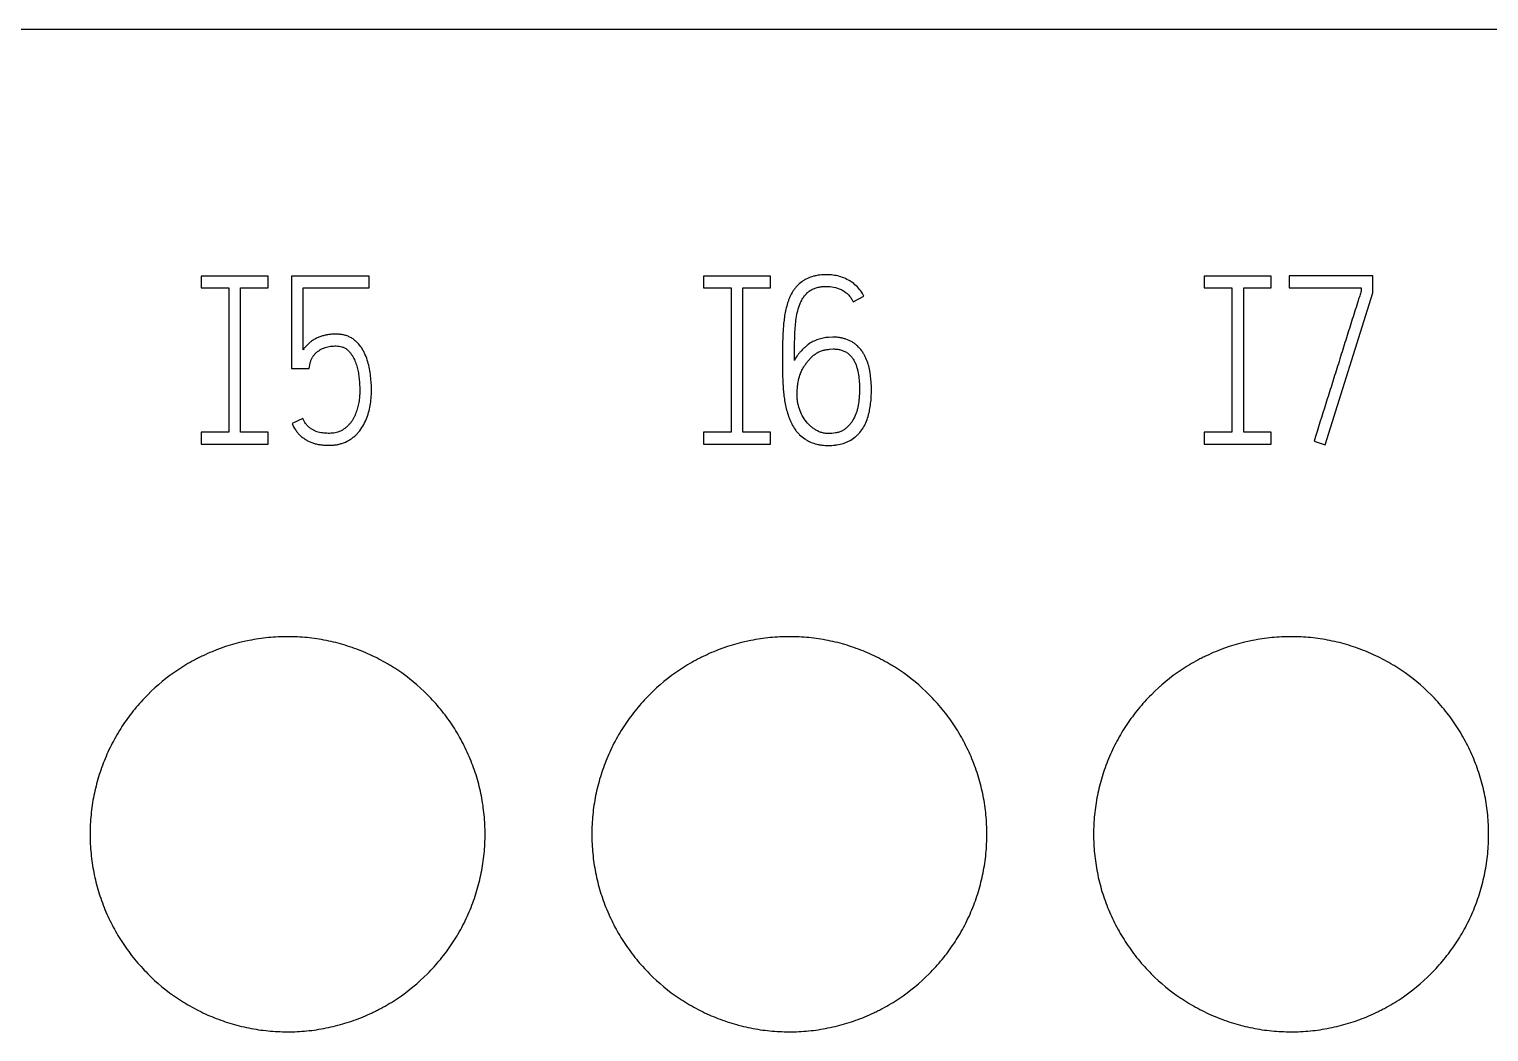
# Model space of a CAD drawing. Extents: x 0 to 420, y 0 to 297.
# Drawn here: x 129.53 to 144.31, y 225.95 to 236.1 of the extents above; entities that cross this region are included whole.
import ezdxf

# ---------------------------------------------------------------- set-up
doc = ezdxf.new("R2010")
doc.units = 0
doc.header["$LTSCALE"] = 23.1
doc.layers.add('10000_FRONT', color=7, linetype='CONTINUOUS')
doc.layers.add('10500_FRONT_LABELING', color=7, linetype='CONTINUOUS')

msp = doc.modelspace()

# ---------------------------------------------------------------- linework, layer by layer
at = {"layer": '10000_FRONT', "color": 7, "linetype": 'CONTINUOUS'}
msp.add_line((86.234, 236.105), (157.734, 236.105), dxfattribs=at)
for points, knots in [([(134.144, 227.955), (134.144, 228.02), (134.141, 228.086), (134.128, 228.215), (134.119, 228.279), (134.094, 228.407), (134.078, 228.47), (134.05, 228.564), (134.039, 228.595), (134.017, 228.657), (134.006, 228.688), (133.968, 228.778), (133.912, 228.896), (133.846, 229.008), (133.792, 229.089), (133.773, 229.116), (133.734, 229.169), (133.714, 229.195), (133.651, 229.271), (133.607, 229.32), (133.469, 229.459), (133.369, 229.542), (133.246, 229.624), (133.232, 229.633), (133.204, 229.651), (133.19, 229.659), (133.148, 229.685), (133.119, 229.701), (133.032, 229.748), (132.973, 229.776), (132.853, 229.826), (132.791, 229.848), (132.697, 229.877), (132.666, 229.886), (132.602, 229.902), (132.569, 229.909), (132.472, 229.929), (132.342, 229.948), (132.212, 229.954), (132.081, 229.955), (132.015, 229.951), (131.917, 229.942), (131.884, 229.938), (131.819, 229.928), (131.657, 229.9), (131.5, 229.853), (131.349, 229.79), (131.319, 229.776), (131.274, 229.755), (131.259, 229.748), (131.229, 229.733), (131.156, 229.695), (131.086, 229.653), (130.923, 229.544), (130.822, 229.461), (130.706, 229.344), (130.683, 229.32), (130.639, 229.272), (130.618, 229.247), (130.556, 229.171), (130.517, 229.119), (130.445, 229.011), (130.411, 228.955), (130.365, 228.868), (130.35, 228.839), (130.322, 228.779), (130.309, 228.749), (130.271, 228.658), (130.228, 228.536), (130.196, 228.41), (130.177, 228.314), (130.171, 228.282), (130.161, 228.217), (130.157, 228.184), (130.148, 228.086), (130.144, 228.02), (130.144, 227.955)], [0, 0, 0, 0, 0.03125, 0.03125, 0.0625, 0.0625, 0.09375, 0.09375, 0.109375, 0.109375, 0.125, 0.125, 0.15625, 0.1875, 0.1875, 0.203125, 0.203125, 0.21875, 0.21875, 0.25, 0.25, 0.3125, 0.3125, 0.320312, 0.320312, 0.328125, 0.328125, 0.34375, 0.34375, 0.375, 0.375, 0.40625, 0.40625, 0.421875, 0.421875, 0.4375, 0.4375, 0.46875, 0.5, 0.5, 0.53125, 0.53125, 0.546875, 0.546875, 0.5625, 0.625, 0.625, 0.640625, 0.640625, 0.648438, 0.648438, 0.65625, 0.6875, 0.6875, 0.75, 0.75, 0.765625, 0.765625, 0.78125, 0.78125, 0.8125, 0.8125, 0.84375, 0.84375, 0.859375, 0.859375, 0.875, 0.875, 0.90625, 0.9375, 0.9375, 0.953125, 0.953125, 0.96875, 0.96875, 1, 1, 1, 1]), ([(139.224, 227.955), (139.224, 228.02), (139.221, 228.086), (139.208, 228.215), (139.199, 228.279), (139.174, 228.407), (139.158, 228.47), (139.13, 228.564), (139.119, 228.595), (139.097, 228.657), (139.086, 228.688), (139.048, 228.778), (138.992, 228.896), (138.926, 229.008), (138.872, 229.089), (138.853, 229.116), (138.814, 229.169), (138.794, 229.195), (138.731, 229.271), (138.687, 229.32), (138.549, 229.459), (138.449, 229.542), (138.326, 229.624), (138.312, 229.633), (138.284, 229.651), (138.27, 229.659), (138.228, 229.685), (138.199, 229.701), (138.112, 229.748), (138.053, 229.776), (137.933, 229.826), (137.871, 229.848), (137.777, 229.877), (137.746, 229.886), (137.682, 229.902), (137.649, 229.909), (137.552, 229.929), (137.422, 229.948), (137.292, 229.954), (137.161, 229.955), (137.095, 229.951), (136.997, 229.942), (136.964, 229.938), (136.899, 229.928), (136.737, 229.9), (136.58, 229.853), (136.429, 229.79), (136.399, 229.776), (136.354, 229.755), (136.339, 229.748), (136.309, 229.733), (136.236, 229.695), (136.166, 229.653), (136.003, 229.544), (135.902, 229.461), (135.786, 229.344), (135.763, 229.32), (135.719, 229.272), (135.698, 229.247), (135.636, 229.171), (135.597, 229.119), (135.525, 229.011), (135.491, 228.955), (135.445, 228.868), (135.43, 228.839), (135.402, 228.779), (135.389, 228.749), (135.351, 228.658), (135.308, 228.536), (135.276, 228.41), (135.257, 228.314), (135.251, 228.282), (135.241, 228.217), (135.237, 228.184), (135.228, 228.086), (135.224, 228.02), (135.224, 227.955)], [0, 0, 0, 0, 0.03125, 0.03125, 0.0625, 0.0625, 0.09375, 0.09375, 0.109375, 0.109375, 0.125, 0.125, 0.15625, 0.1875, 0.1875, 0.203125, 0.203125, 0.21875, 0.21875, 0.25, 0.25, 0.3125, 0.3125, 0.320312, 0.320312, 0.328125, 0.328125, 0.34375, 0.34375, 0.375, 0.375, 0.40625, 0.40625, 0.421875, 0.421875, 0.4375, 0.4375, 0.46875, 0.5, 0.5, 0.53125, 0.53125, 0.546875, 0.546875, 0.5625, 0.625, 0.625, 0.640625, 0.640625, 0.648438, 0.648438, 0.65625, 0.6875, 0.6875, 0.75, 0.75, 0.765625, 0.765625, 0.78125, 0.78125, 0.8125, 0.8125, 0.84375, 0.84375, 0.859375, 0.859375, 0.875, 0.875, 0.90625, 0.9375, 0.9375, 0.953125, 0.953125, 0.96875, 0.96875, 1, 1, 1, 1]), ([(144.304, 227.955), (144.304, 228.02), (144.301, 228.086), (144.288, 228.215), (144.279, 228.279), (144.254, 228.407), (144.238, 228.47), (144.21, 228.564), (144.199, 228.595), (144.177, 228.657), (144.166, 228.688), (144.128, 228.778), (144.072, 228.896), (144.006, 229.008), (143.952, 229.089), (143.933, 229.116), (143.894, 229.169), (143.874, 229.195), (143.811, 229.271), (143.767, 229.32), (143.629, 229.459), (143.529, 229.542), (143.406, 229.624), (143.392, 229.633), (143.364, 229.651), (143.35, 229.659), (143.308, 229.685), (143.279, 229.701), (143.192, 229.748), (143.133, 229.776), (143.013, 229.826), (142.951, 229.848), (142.857, 229.877), (142.826, 229.886), (142.762, 229.902), (142.729, 229.909), (142.632, 229.929), (142.502, 229.948), (142.372, 229.954), (142.241, 229.955), (142.175, 229.951), (142.077, 229.942), (142.044, 229.938), (141.979, 229.928), (141.817, 229.9), (141.66, 229.853), (141.509, 229.79), (141.479, 229.776), (141.434, 229.755), (141.419, 229.748), (141.389, 229.733), (141.316, 229.695), (141.246, 229.653), (141.083, 229.544), (140.982, 229.461), (140.866, 229.344), (140.843, 229.32), (140.799, 229.272), (140.778, 229.247), (140.716, 229.171), (140.677, 229.119), (140.605, 229.011), (140.571, 228.955), (140.525, 228.868), (140.51, 228.839), (140.482, 228.779), (140.469, 228.749), (140.431, 228.658), (140.388, 228.536), (140.356, 228.41), (140.337, 228.314), (140.331, 228.282), (140.321, 228.217), (140.317, 228.184), (140.308, 228.086), (140.304, 228.02), (140.304, 227.955)], [0, 0, 0, 0, 0.03125, 0.03125, 0.0625, 0.0625, 0.09375, 0.09375, 0.109375, 0.109375, 0.125, 0.125, 0.15625, 0.1875, 0.1875, 0.203125, 0.203125, 0.21875, 0.21875, 0.25, 0.25, 0.3125, 0.3125, 0.320312, 0.320312, 0.328125, 0.328125, 0.34375, 0.34375, 0.375, 0.375, 0.40625, 0.40625, 0.421875, 0.421875, 0.4375, 0.4375, 0.46875, 0.5, 0.5, 0.53125, 0.53125, 0.546875, 0.546875, 0.5625, 0.625, 0.625, 0.640625, 0.640625, 0.648438, 0.648438, 0.65625, 0.6875, 0.6875, 0.75, 0.75, 0.765625, 0.765625, 0.78125, 0.78125, 0.8125, 0.8125, 0.84375, 0.84375, 0.859375, 0.859375, 0.875, 0.875, 0.90625, 0.9375, 0.9375, 0.953125, 0.953125, 0.96875, 0.96875, 1, 1, 1, 1]), ([(130.144, 227.955), (130.144, 227.889), (130.148, 227.823), (130.16, 227.694), (130.17, 227.63), (130.195, 227.502), (130.211, 227.439), (130.239, 227.345), (130.249, 227.314), (130.272, 227.252), (130.283, 227.221), (130.321, 227.131), (130.376, 227.013), (130.443, 226.901), (130.497, 226.82), (130.516, 226.793), (130.555, 226.74), (130.575, 226.714), (130.638, 226.638), (130.682, 226.589), (130.82, 226.45), (130.92, 226.367), (131.043, 226.285), (131.057, 226.276), (131.085, 226.258), (131.099, 226.25), (131.141, 226.224), (131.17, 226.208), (131.257, 226.161), (131.316, 226.133), (131.436, 226.083), (131.498, 226.061), (131.592, 226.032), (131.623, 226.023), (131.687, 226.007), (131.72, 226), (131.817, 225.98), (131.947, 225.961), (132.077, 225.955), (132.208, 225.954), (132.273, 225.958), (132.372, 225.967), (132.405, 225.971), (132.47, 225.981), (132.503, 225.987), (132.599, 226.006), (132.663, 226.022), (132.788, 226.06), (132.849, 226.082), (132.94, 226.119), (132.97, 226.133), (133.015, 226.154), (133.03, 226.161), (133.059, 226.176), (133.132, 226.214), (133.203, 226.256), (133.365, 226.365), (133.466, 226.448), (133.583, 226.565), (133.606, 226.589), (133.65, 226.637), (133.671, 226.662), (133.733, 226.738), (133.772, 226.79), (133.844, 226.898), (133.878, 226.954), (133.924, 227.041), (133.939, 227.07), (133.967, 227.13), (133.98, 227.16), (134.018, 227.251), (134.061, 227.373), (134.093, 227.499), (134.112, 227.595), (134.118, 227.627), (134.127, 227.692), (134.132, 227.725), (134.141, 227.823), (134.144, 227.889), (134.144, 227.955)], [0, 0, 0, 0, 0.03125, 0.03125, 0.0625, 0.0625, 0.09375, 0.09375, 0.109375, 0.109375, 0.125, 0.125, 0.15625, 0.1875, 0.1875, 0.203125, 0.203125, 0.21875, 0.21875, 0.25, 0.25, 0.3125, 0.3125, 0.320312, 0.320312, 0.328125, 0.328125, 0.34375, 0.34375, 0.375, 0.375, 0.40625, 0.40625, 0.421875, 0.421875, 0.4375, 0.4375, 0.46875, 0.5, 0.5, 0.53125, 0.53125, 0.546875, 0.546875, 0.5625, 0.5625, 0.59375, 0.59375, 0.625, 0.625, 0.640625, 0.640625, 0.648438, 0.648438, 0.65625, 0.6875, 0.6875, 0.75, 0.75, 0.765625, 0.765625, 0.78125, 0.78125, 0.8125, 0.8125, 0.84375, 0.84375, 0.859375, 0.859375, 0.875, 0.875, 0.90625, 0.9375, 0.9375, 0.953125, 0.953125, 0.96875, 0.96875, 1, 1, 1, 1]), ([(135.224, 227.955), (135.224, 227.889), (135.228, 227.823), (135.24, 227.694), (135.25, 227.63), (135.275, 227.502), (135.291, 227.439), (135.319, 227.345), (135.329, 227.314), (135.352, 227.252), (135.363, 227.221), (135.401, 227.131), (135.456, 227.013), (135.523, 226.901), (135.577, 226.82), (135.596, 226.793), (135.635, 226.74), (135.655, 226.714), (135.718, 226.638), (135.762, 226.589), (135.9, 226.45), (136, 226.367), (136.123, 226.285), (136.137, 226.276), (136.165, 226.258), (136.179, 226.25), (136.221, 226.224), (136.25, 226.208), (136.337, 226.161), (136.396, 226.133), (136.516, 226.083), (136.578, 226.061), (136.672, 226.032), (136.703, 226.023), (136.767, 226.007), (136.8, 226), (136.897, 225.98), (137.027, 225.961), (137.157, 225.955), (137.288, 225.954), (137.353, 225.958), (137.452, 225.967), (137.485, 225.971), (137.55, 225.981), (137.583, 225.987), (137.679, 226.006), (137.743, 226.022), (137.868, 226.06), (137.929, 226.082), (138.02, 226.119), (138.05, 226.133), (138.095, 226.154), (138.11, 226.161), (138.139, 226.176), (138.212, 226.214), (138.283, 226.256), (138.445, 226.365), (138.546, 226.448), (138.663, 226.565), (138.686, 226.589), (138.73, 226.637), (138.751, 226.662), (138.813, 226.738), (138.852, 226.79), (138.924, 226.898), (138.958, 226.954), (139.004, 227.041), (139.019, 227.07), (139.047, 227.13), (139.06, 227.16), (139.098, 227.251), (139.141, 227.373), (139.173, 227.499), (139.192, 227.595), (139.198, 227.627), (139.207, 227.692), (139.212, 227.725), (139.221, 227.823), (139.224, 227.889), (139.224, 227.955)], [0, 0, 0, 0, 0.03125, 0.03125, 0.0625, 0.0625, 0.09375, 0.09375, 0.109375, 0.109375, 0.125, 0.125, 0.15625, 0.1875, 0.1875, 0.203125, 0.203125, 0.21875, 0.21875, 0.25, 0.25, 0.3125, 0.3125, 0.320312, 0.320312, 0.328125, 0.328125, 0.34375, 0.34375, 0.375, 0.375, 0.40625, 0.40625, 0.421875, 0.421875, 0.4375, 0.4375, 0.46875, 0.5, 0.5, 0.53125, 0.53125, 0.546875, 0.546875, 0.5625, 0.5625, 0.59375, 0.59375, 0.625, 0.625, 0.640625, 0.640625, 0.648438, 0.648438, 0.65625, 0.6875, 0.6875, 0.75, 0.75, 0.765625, 0.765625, 0.78125, 0.78125, 0.8125, 0.8125, 0.84375, 0.84375, 0.859375, 0.859375, 0.875, 0.875, 0.90625, 0.9375, 0.9375, 0.953125, 0.953125, 0.96875, 0.96875, 1, 1, 1, 1]), ([(140.304, 227.955), (140.304, 227.889), (140.308, 227.823), (140.32, 227.694), (140.33, 227.63), (140.355, 227.502), (140.371, 227.439), (140.399, 227.345), (140.409, 227.314), (140.432, 227.252), (140.443, 227.221), (140.481, 227.131), (140.536, 227.013), (140.603, 226.901), (140.657, 226.82), (140.676, 226.793), (140.715, 226.74), (140.735, 226.714), (140.798, 226.638), (140.842, 226.589), (140.98, 226.45), (141.08, 226.367), (141.203, 226.285), (141.217, 226.276), (141.245, 226.258), (141.259, 226.25), (141.301, 226.224), (141.33, 226.208), (141.417, 226.161), (141.476, 226.133), (141.596, 226.083), (141.658, 226.061), (141.752, 226.032), (141.783, 226.023), (141.847, 226.007), (141.88, 226), (141.977, 225.98), (142.107, 225.961), (142.237, 225.955), (142.368, 225.954), (142.433, 225.958), (142.532, 225.967), (142.565, 225.971), (142.63, 225.981), (142.663, 225.987), (142.759, 226.006), (142.823, 226.022), (142.948, 226.06), (143.009, 226.082), (143.1, 226.119), (143.13, 226.133), (143.175, 226.154), (143.19, 226.161), (143.219, 226.176), (143.292, 226.214), (143.363, 226.256), (143.525, 226.365), (143.626, 226.448), (143.743, 226.565), (143.766, 226.589), (143.81, 226.637), (143.831, 226.662), (143.893, 226.738), (143.932, 226.79), (144.004, 226.898), (144.038, 226.954), (144.084, 227.041), (144.099, 227.07), (144.127, 227.13), (144.14, 227.16), (144.178, 227.251), (144.221, 227.373), (144.253, 227.499), (144.272, 227.595), (144.278, 227.627), (144.287, 227.692), (144.292, 227.725), (144.301, 227.823), (144.304, 227.889), (144.304, 227.955)], [0, 0, 0, 0, 0.03125, 0.03125, 0.0625, 0.0625, 0.09375, 0.09375, 0.109375, 0.109375, 0.125, 0.125, 0.15625, 0.1875, 0.1875, 0.203125, 0.203125, 0.21875, 0.21875, 0.25, 0.25, 0.3125, 0.3125, 0.320312, 0.320312, 0.328125, 0.328125, 0.34375, 0.34375, 0.375, 0.375, 0.40625, 0.40625, 0.421875, 0.421875, 0.4375, 0.4375, 0.46875, 0.5, 0.5, 0.53125, 0.53125, 0.546875, 0.546875, 0.5625, 0.5625, 0.59375, 0.59375, 0.625, 0.625, 0.640625, 0.640625, 0.648438, 0.648438, 0.65625, 0.6875, 0.6875, 0.75, 0.75, 0.765625, 0.765625, 0.78125, 0.78125, 0.8125, 0.8125, 0.84375, 0.84375, 0.859375, 0.859375, 0.875, 0.875, 0.90625, 0.9375, 0.9375, 0.953125, 0.953125, 0.96875, 0.96875, 1, 1, 1, 1])]:
    msp.add_open_spline(points, degree=3, knots=knots, dxfattribs=at)
at = {"layer": '10500_FRONT_LABELING', "color": 7, "linetype": 'CONTINUOUS'}
for p, q in [((131.269, 233.605), (131.269, 233.485)), ((131.949, 233.605), (131.269, 233.605)), ((131.949, 233.485), (131.949, 233.605)), ((132.184, 233.605), (132.184, 232.671)), ((132.97, 233.605), (132.184, 233.605)), ((132.302, 232.859), (132.302, 233.487)), ((132.302, 233.487), (132.97, 233.487)), ((132.97, 233.487), (132.97, 233.605)), ((136.354, 233.605), (136.354, 233.485)), ((137.034, 233.605), (136.354, 233.605)), ((137.034, 233.485), (137.034, 233.605)), ((141.424, 233.605), (141.424, 233.485)), ((142.104, 233.605), (141.424, 233.605)), ((142.104, 233.485), (142.104, 233.605)), ((142.284, 233.607), (142.284, 233.487)), ((143.133, 233.607), (142.284, 233.607)), ((142.284, 233.487), (143.015, 233.487)), ((143.015, 233.487), (143.015, 233.454)), ((143.133, 233.435), (143.133, 233.607)), ((131.269, 233.485), (131.549, 233.485)), ((131.549, 233.485), (131.549, 232.025)), ((131.669, 232.025), (131.669, 233.485)), ((131.669, 233.485), (131.949, 233.485)), ((136.354, 233.485), (136.634, 233.485)), ((136.634, 233.485), (136.634, 232.025)), ((136.754, 232.025), (136.754, 233.485)), ((136.754, 233.485), (137.034, 233.485)), ((137.871, 233.345), (137.98, 233.402)), ((141.424, 233.485), (141.704, 233.485)), ((141.704, 233.485), (141.704, 232.025)), ((141.824, 232.025), (141.824, 233.485)), ((141.824, 233.485), (142.104, 233.485)), ((142.65, 231.897), (143.133, 233.435)), ((137.664, 232.987), (137.621, 232.984)), ((137.631, 232.864), (137.668, 232.867)), ((132.184, 232.671), (132.364, 232.671)), ((132.364, 232.671), (132.373, 232.723)), ((132.298, 232.162), (132.189, 232.112)), ((131.269, 232.025), (131.269, 231.905)), ((131.549, 232.025), (131.269, 232.025)), ((131.949, 232.025), (131.669, 232.025)), ((131.949, 231.905), (131.949, 232.025)), ((136.354, 232.025), (136.354, 231.905)), ((136.634, 232.025), (136.354, 232.025)), ((137.034, 232.025), (136.754, 232.025)), ((137.034, 231.905), (137.034, 232.025)), ((141.424, 232.025), (141.424, 231.905)), ((141.704, 232.025), (141.424, 232.025)), ((142.104, 232.025), (141.824, 232.025)), ((142.104, 231.905), (142.104, 232.025)), ((131.269, 231.905), (131.949, 231.905)), ((136.354, 231.905), (137.034, 231.905)), ((141.424, 231.905), (142.104, 231.905)), ((142.537, 231.935), (142.65, 231.897))]:
    msp.add_line(p, q, dxfattribs=at)
for points, knots in [([(137.98, 233.402), (137.97, 233.421), (137.958, 233.44), (137.932, 233.475), (137.917, 233.491), (137.885, 233.522), (137.868, 233.536), (137.832, 233.56), (137.812, 233.57), (137.752, 233.598), (137.71, 233.609), (137.644, 233.618), (137.622, 233.619), (137.578, 233.619), (137.556, 233.618), (137.523, 233.614), (137.512, 233.612), (137.491, 233.609), (137.48, 233.606), (137.448, 233.598), (137.427, 233.59), (137.397, 233.576), (137.388, 233.571), (137.369, 233.56), (137.359, 233.554), (137.333, 233.534), (137.316, 233.52), (137.294, 233.496), (137.287, 233.487), (137.273, 233.47), (137.267, 233.461), (137.249, 233.433), (137.239, 233.414), (137.225, 233.384), (137.221, 233.374), (137.213, 233.353), (137.21, 233.343), (137.2, 233.312), (137.194, 233.29), (137.185, 233.248), (137.18, 233.227), (137.173, 233.184), (137.171, 233.163), (137.166, 233.12), (137.164, 233.098), (137.161, 233.055), (137.159, 233.033), (137.158, 232.99), (137.157, 232.968), (137.156, 232.924), (137.156, 232.903), (137.155, 232.837), (137.154, 232.794), (137.154, 232.707), (137.155, 232.664), (137.156, 232.577), (137.157, 232.533), (137.162, 232.469), (137.164, 232.447), (137.168, 232.404), (137.171, 232.382), (137.177, 232.34), (137.181, 232.318), (137.19, 232.275), (137.195, 232.254), (137.207, 232.212), (137.214, 232.19), (137.225, 232.159), (137.23, 232.148), (137.239, 232.128), (137.244, 232.118), (137.259, 232.088), (137.271, 232.069), (137.291, 232.041), (137.298, 232.032), (137.312, 232.015), (137.32, 232.007), (137.344, 231.984), (137.361, 231.97), (137.389, 231.951), (137.399, 231.945), (137.419, 231.934), (137.429, 231.929), (137.46, 231.915), (137.481, 231.908), (137.514, 231.901), (137.525, 231.898), (137.547, 231.895), (137.581, 231.891), (137.615, 231.89), (137.648, 231.891), (137.659, 231.891), (137.682, 231.893), (137.693, 231.895), (137.727, 231.9), (137.749, 231.905), (137.781, 231.915), (137.791, 231.919), (137.812, 231.927), (137.822, 231.932), (137.852, 231.948), (137.871, 231.96), (137.897, 231.981), (137.906, 231.989), (137.922, 232.004), (137.93, 232.013), (137.952, 232.038), (137.964, 232.057), (137.987, 232.095), (137.997, 232.116), (138.022, 232.178), (138.033, 232.221), (138.044, 232.287), (138.047, 232.309), (138.052, 232.354), (138.053, 232.376), (138.055, 232.42), (138.055, 232.442), (138.055, 232.486), (138.054, 232.508), (138.05, 232.574), (138.045, 232.618), (138.031, 232.684), (138.025, 232.706), (138.011, 232.748), (138.002, 232.769), (137.987, 232.799), (137.982, 232.809), (137.97, 232.829), (137.964, 232.838), (137.944, 232.865), (137.93, 232.882), (137.905, 232.905), (137.896, 232.913), (137.878, 232.927), (137.869, 232.933), (137.84, 232.95), (137.819, 232.959), (137.787, 232.97), (137.776, 232.973), (137.754, 232.978), (137.743, 232.981), (137.721, 232.984), (137.709, 232.986), (137.687, 232.987), (137.675, 232.987), (137.664, 232.987)], [0, 0, 0, 0, 0.015625, 0.015625, 0.03125, 0.03125, 0.046875, 0.046875, 0.0625, 0.0625, 0.09375, 0.09375, 0.109375, 0.109375, 0.125, 0.125, 0.132812, 0.132812, 0.140625, 0.140625, 0.15625, 0.15625, 0.164062, 0.164062, 0.171875, 0.171875, 0.1875, 0.1875, 0.195312, 0.195312, 0.203125, 0.203125, 0.21875, 0.21875, 0.226562, 0.226562, 0.234375, 0.234375, 0.25, 0.25, 0.265625, 0.265625, 0.28125, 0.28125, 0.296875, 0.296875, 0.3125, 0.3125, 0.328125, 0.328125, 0.34375, 0.34375, 0.375, 0.375, 0.40625, 0.40625, 0.4375, 0.4375, 0.453125, 0.453125, 0.46875, 0.46875, 0.484375, 0.484375, 0.5, 0.5, 0.515625, 0.515625, 0.523438, 0.523438, 0.53125, 0.53125, 0.546875, 0.546875, 0.554688, 0.554688, 0.5625, 0.5625, 0.578125, 0.578125, 0.585938, 0.585938, 0.59375, 0.59375, 0.609375, 0.609375, 0.617188, 0.617188, 0.625, 0.640625, 0.640625, 0.648438, 0.648438, 0.65625, 0.65625, 0.671875, 0.671875, 0.679688, 0.679688, 0.6875, 0.6875, 0.703125, 0.703125, 0.710938, 0.710938, 0.71875, 0.71875, 0.734375, 0.734375, 0.75, 0.75, 0.78125, 0.78125, 0.796875, 0.796875, 0.8125, 0.8125, 0.828125, 0.828125, 0.84375, 0.84375, 0.875, 0.875, 0.890625, 0.890625, 0.90625, 0.90625, 0.914062, 0.914062, 0.921875, 0.921875, 0.9375, 0.9375, 0.945312, 0.945312, 0.953125, 0.953125, 0.96875, 0.96875, 0.976562, 0.976562, 0.984375, 0.984375, 0.992188, 0.992188, 1, 1, 1, 1]), ([(137.275, 232.749), (137.275, 232.801), (137.275, 232.853), (137.277, 232.931), (137.278, 232.957), (137.28, 233.009), (137.281, 233.035), (137.284, 233.087), (137.286, 233.113), (137.292, 233.164), (137.296, 233.19), (137.306, 233.241), (137.312, 233.266), (137.324, 233.303), (137.329, 233.316), (137.339, 233.34), (137.344, 233.352), (137.357, 233.375), (137.364, 233.386), (137.379, 233.407), (137.387, 233.417), (137.406, 233.437), (137.415, 233.445), (137.437, 233.461), (137.448, 233.467), (137.466, 233.476), (137.472, 233.479), (137.484, 233.483), (137.49, 233.485), (137.509, 233.491), (137.522, 233.494), (137.548, 233.498), (137.561, 233.499), (137.588, 233.501), (137.601, 233.501), (137.64, 233.5), (137.666, 233.496), (137.705, 233.486), (137.717, 233.482), (137.742, 233.472), (137.754, 233.466), (137.776, 233.453), (137.788, 233.445), (137.808, 233.429), (137.818, 233.42), (137.835, 233.401), (137.844, 233.39), (137.859, 233.369), (137.865, 233.357), (137.871, 233.345)], [0, 0, 0, 0, 0.125, 0.125, 0.1875, 0.1875, 0.25, 0.25, 0.3125, 0.3125, 0.375, 0.375, 0.4375, 0.4375, 0.46875, 0.46875, 0.5, 0.5, 0.53125, 0.53125, 0.5625, 0.5625, 0.59375, 0.59375, 0.625, 0.625, 0.640625, 0.640625, 0.65625, 0.65625, 0.6875, 0.6875, 0.71875, 0.71875, 0.75, 0.75, 0.8125, 0.8125, 0.84375, 0.84375, 0.875, 0.875, 0.90625, 0.90625, 0.9375, 0.9375, 0.96875, 0.96875, 1, 1, 1, 1]), ([(143.015, 233.454), (143.012, 233.446), (143.01, 233.438), (143.005, 233.422), (143.002, 233.414), (142.994, 233.391), (142.989, 233.375), (142.974, 233.328), (142.964, 233.296), (142.934, 233.201), (142.914, 233.138), (142.874, 233.011), (142.855, 232.948), (142.825, 232.853), (142.815, 232.821), (142.795, 232.758), (142.785, 232.726), (142.755, 232.632), (142.735, 232.568), (142.696, 232.442), (142.676, 232.378), (142.616, 232.188), (142.576, 232.062), (142.537, 231.935)], [0, 0, 0, 0, 0.015625, 0.015625, 0.03125, 0.03125, 0.0625, 0.0625, 0.125, 0.125, 0.25, 0.25, 0.375, 0.375, 0.4375, 0.4375, 0.5, 0.5, 0.625, 0.625, 0.75, 0.75, 1, 1, 1, 1]), ([(132.189, 232.112), (132.2, 232.09), (132.211, 232.068), (132.231, 232.038), (132.239, 232.028), (132.254, 232.009), (132.263, 232), (132.281, 231.983), (132.291, 231.975), (132.311, 231.961), (132.321, 231.954), (132.342, 231.941), (132.353, 231.935), (132.375, 231.925), (132.387, 231.92), (132.411, 231.912), (132.422, 231.909), (132.446, 231.903), (132.459, 231.9), (132.483, 231.897), (132.496, 231.896), (132.521, 231.894), (132.533, 231.894), (132.558, 231.893), (132.571, 231.893), (132.596, 231.893), (132.608, 231.894), (132.633, 231.897), (132.645, 231.899), (132.67, 231.904), (132.682, 231.908), (132.718, 231.919), (132.741, 231.929), (132.773, 231.948), (132.784, 231.955), (132.804, 231.969), (132.814, 231.977), (132.833, 231.994), (132.842, 232.002), (132.859, 232.021), (132.867, 232.03), (132.89, 232.06), (132.903, 232.081), (132.927, 232.124), (132.937, 232.147), (132.955, 232.194), (132.963, 232.217), (132.976, 232.265), (132.98, 232.289), (132.988, 232.338), (132.99, 232.363), (132.993, 232.412), (132.993, 232.437), (132.993, 232.487), (132.991, 232.536), (132.986, 232.585), (132.98, 232.634), (132.976, 232.659), (132.965, 232.708), (132.959, 232.732), (132.944, 232.779), (132.934, 232.802), (132.918, 232.836), (132.912, 232.847), (132.9, 232.869), (132.893, 232.879), (132.871, 232.909), (132.855, 232.928), (132.832, 232.949), (132.827, 232.953), (132.817, 232.961), (132.812, 232.965), (132.796, 232.975), (132.785, 232.982), (132.763, 232.993), (132.751, 232.998), (132.727, 233.006), (132.715, 233.009), (132.69, 233.014), (132.678, 233.015), (132.653, 233.017), (132.64, 233.018), (132.615, 233.017), (132.602, 233.017), (132.577, 233.015), (132.565, 233.013), (132.54, 233.009), (132.528, 233.007), (132.504, 233.001), (132.491, 232.997), (132.468, 232.989), (132.456, 232.984), (132.433, 232.974), (132.422, 232.968), (132.401, 232.955), (132.39, 232.948), (132.37, 232.933), (132.361, 232.924), (132.342, 232.907), (132.334, 232.898), (132.317, 232.88), (132.31, 232.87), (132.302, 232.859)], [0, 0, 0, 0, 0.03125, 0.03125, 0.046875, 0.046875, 0.0625, 0.0625, 0.078125, 0.078125, 0.09375, 0.09375, 0.109375, 0.109375, 0.125, 0.125, 0.140625, 0.140625, 0.15625, 0.15625, 0.171875, 0.171875, 0.1875, 0.1875, 0.203125, 0.203125, 0.21875, 0.21875, 0.234375, 0.234375, 0.25, 0.25, 0.28125, 0.28125, 0.296875, 0.296875, 0.3125, 0.3125, 0.328125, 0.328125, 0.34375, 0.34375, 0.375, 0.375, 0.40625, 0.40625, 0.4375, 0.4375, 0.46875, 0.46875, 0.5, 0.5, 0.53125, 0.53125, 0.5625, 0.59375, 0.59375, 0.625, 0.625, 0.65625, 0.65625, 0.6875, 0.6875, 0.703125, 0.703125, 0.71875, 0.71875, 0.75, 0.75, 0.757812, 0.757812, 0.765625, 0.765625, 0.78125, 0.78125, 0.796875, 0.796875, 0.8125, 0.8125, 0.828125, 0.828125, 0.84375, 0.84375, 0.859375, 0.859375, 0.875, 0.875, 0.890625, 0.890625, 0.90625, 0.90625, 0.921875, 0.921875, 0.9375, 0.9375, 0.953125, 0.953125, 0.96875, 0.96875, 0.984375, 0.984375, 1, 1, 1, 1]), ([(132.373, 232.723), (132.373, 232.728), (132.375, 232.732), (132.377, 232.741), (132.379, 232.746), (132.383, 232.76), (132.387, 232.769), (132.396, 232.785), (132.402, 232.793), (132.414, 232.808), (132.42, 232.816), (132.433, 232.829), (132.441, 232.836), (132.456, 232.847), (132.464, 232.852), (132.489, 232.867), (132.506, 232.876), (132.533, 232.885), (132.542, 232.887), (132.561, 232.891), (132.571, 232.893), (132.599, 232.896), (132.618, 232.898), (132.647, 232.897), (132.657, 232.896), (132.676, 232.894), (132.685, 232.892), (132.699, 232.888), (132.704, 232.886), (132.713, 232.883), (132.717, 232.881), (132.73, 232.874), (132.738, 232.869), (132.753, 232.857), (132.76, 232.85), (132.773, 232.836), (132.779, 232.829), (132.79, 232.813), (132.795, 232.805), (132.806, 232.789), (132.81, 232.781), (132.823, 232.755), (132.83, 232.738), (132.843, 232.702), (132.848, 232.684), (132.857, 232.647), (132.861, 232.628), (132.866, 232.591), (132.868, 232.572), (132.871, 232.534), (132.873, 232.515), (132.875, 232.478), (132.875, 232.459), (132.875, 232.421), (132.874, 232.402), (132.871, 232.365), (132.869, 232.346), (132.862, 232.308), (132.858, 232.29), (132.848, 232.253), (132.842, 232.235), (132.832, 232.208), (132.828, 232.199), (132.82, 232.182), (132.816, 232.174), (132.802, 232.149), (132.792, 232.133), (132.774, 232.11), (132.767, 232.103), (132.754, 232.089), (132.747, 232.082), (132.733, 232.07), (132.725, 232.064), (132.71, 232.053), (132.702, 232.048), (132.676, 232.034), (132.659, 232.027), (132.631, 232.019), (132.622, 232.017), (132.602, 232.015), (132.593, 232.014), (132.574, 232.013), (132.564, 232.013), (132.545, 232.013), (132.535, 232.014), (132.516, 232.015), (132.507, 232.016), (132.488, 232.018), (132.478, 232.02), (132.45, 232.026), (132.432, 232.032), (132.406, 232.045), (132.398, 232.049), (132.382, 232.06), (132.374, 232.065), (132.359, 232.077), (132.352, 232.083), (132.339, 232.097), (132.332, 232.105), (132.315, 232.128), (132.306, 232.144), (132.298, 232.162)], [0, 0, 0, 0, 0.007812, 0.007812, 0.015625, 0.015625, 0.03125, 0.03125, 0.046875, 0.046875, 0.0625, 0.0625, 0.078125, 0.078125, 0.09375, 0.09375, 0.125, 0.125, 0.140625, 0.140625, 0.15625, 0.15625, 0.1875, 0.1875, 0.203125, 0.203125, 0.21875, 0.21875, 0.226562, 0.226562, 0.234375, 0.234375, 0.25, 0.25, 0.265625, 0.265625, 0.28125, 0.28125, 0.296875, 0.296875, 0.3125, 0.3125, 0.34375, 0.34375, 0.375, 0.375, 0.40625, 0.40625, 0.4375, 0.4375, 0.46875, 0.46875, 0.5, 0.5, 0.53125, 0.53125, 0.5625, 0.5625, 0.59375, 0.59375, 0.625, 0.625, 0.640625, 0.640625, 0.65625, 0.65625, 0.6875, 0.6875, 0.703125, 0.703125, 0.71875, 0.71875, 0.734375, 0.734375, 0.75, 0.75, 0.78125, 0.78125, 0.796875, 0.796875, 0.8125, 0.8125, 0.828125, 0.828125, 0.84375, 0.84375, 0.859375, 0.859375, 0.875, 0.875, 0.90625, 0.90625, 0.921875, 0.921875, 0.9375, 0.9375, 0.953125, 0.953125, 0.96875, 0.96875, 1, 1, 1, 1]), ([(137.621, 232.984), (137.603, 232.983), (137.585, 232.981), (137.549, 232.974), (137.531, 232.969), (137.505, 232.96), (137.497, 232.957), (137.48, 232.95), (137.471, 232.946), (137.447, 232.933), (137.431, 232.924), (137.409, 232.908), (137.402, 232.902), (137.388, 232.89), (137.381, 232.884), (137.361, 232.865), (137.349, 232.852), (137.33, 232.832), (137.324, 232.825), (137.313, 232.811), (137.307, 232.804), (137.292, 232.781), (137.283, 232.765), (137.275, 232.749)], [0, 0, 0, 0, 0.125, 0.125, 0.25, 0.25, 0.3125, 0.3125, 0.375, 0.375, 0.5, 0.5, 0.5625, 0.5625, 0.625, 0.625, 0.75, 0.75, 0.8125, 0.8125, 0.875, 0.875, 1, 1, 1, 1]), ([(137.668, 232.867), (137.681, 232.867), (137.693, 232.867), (137.718, 232.864), (137.73, 232.861), (137.754, 232.855), (137.766, 232.851), (137.788, 232.842), (137.799, 232.836), (137.814, 232.826), (137.819, 232.822), (137.829, 232.814), (137.834, 232.81), (137.847, 232.797), (137.855, 232.788), (137.865, 232.773), (137.869, 232.768), (137.875, 232.757), (137.878, 232.752), (137.887, 232.735), (137.892, 232.724), (137.901, 232.702), (137.905, 232.69), (137.912, 232.667), (137.915, 232.655), (137.923, 232.619), (137.926, 232.595), (137.932, 232.546), (137.934, 232.522), (137.935, 232.486), (137.935, 232.474), (137.935, 232.449), (137.935, 232.437), (137.934, 232.412), (137.933, 232.4), (137.931, 232.376), (137.93, 232.364), (137.927, 232.328), (137.923, 232.304), (137.916, 232.268), (137.913, 232.256), (137.906, 232.232), (137.902, 232.221), (137.889, 232.186), (137.879, 232.164), (137.86, 232.132), (137.852, 232.122), (137.837, 232.103), (137.829, 232.094), (137.812, 232.076), (137.803, 232.068), (137.783, 232.053), (137.773, 232.046), (137.751, 232.034), (137.739, 232.029), (137.716, 232.022), (137.704, 232.019), (137.667, 232.012), (137.642, 232.01), (137.611, 232.011), (137.605, 232.011), (137.593, 232.012), (137.587, 232.013), (137.568, 232.016), (137.556, 232.019), (137.533, 232.026), (137.521, 232.031), (137.499, 232.043), (137.488, 232.049), (137.468, 232.063), (137.458, 232.07), (137.439, 232.086), (137.43, 232.094), (137.404, 232.121), (137.389, 232.14), (137.361, 232.181), (137.349, 232.203), (137.33, 232.248), (137.322, 232.271), (137.313, 232.307), (137.31, 232.319), (137.306, 232.343), (137.305, 232.356), (137.302, 232.392), (137.303, 232.416), (137.304, 232.453), (137.305, 232.465), (137.307, 232.489), (137.309, 232.501), (137.314, 232.538), (137.319, 232.562), (137.332, 232.608), (137.341, 232.631), (137.357, 232.664), (137.363, 232.675), (137.376, 232.695), (137.383, 232.705), (137.397, 232.725), (137.405, 232.735), (137.42, 232.754), (137.428, 232.763), (137.445, 232.781), (137.454, 232.79), (137.472, 232.806), (137.482, 232.813), (137.497, 232.823), (137.502, 232.826), (137.513, 232.832), (137.519, 232.835), (137.535, 232.843), (137.547, 232.847), (137.57, 232.855), (137.582, 232.858), (137.606, 232.862), (137.618, 232.863), (137.631, 232.864)], [0, 0, 0, 0, 0.015625, 0.015625, 0.03125, 0.03125, 0.046875, 0.046875, 0.0625, 0.0625, 0.070312, 0.070312, 0.078125, 0.078125, 0.09375, 0.09375, 0.101562, 0.101562, 0.109375, 0.109375, 0.125, 0.125, 0.140625, 0.140625, 0.15625, 0.15625, 0.1875, 0.1875, 0.21875, 0.21875, 0.234375, 0.234375, 0.25, 0.25, 0.265625, 0.265625, 0.28125, 0.28125, 0.3125, 0.3125, 0.328125, 0.328125, 0.34375, 0.34375, 0.375, 0.375, 0.390625, 0.390625, 0.40625, 0.40625, 0.421875, 0.421875, 0.4375, 0.4375, 0.453125, 0.453125, 0.46875, 0.46875, 0.5, 0.5, 0.507812, 0.507812, 0.515625, 0.515625, 0.53125, 0.53125, 0.546875, 0.546875, 0.5625, 0.5625, 0.578125, 0.578125, 0.59375, 0.59375, 0.625, 0.625, 0.65625, 0.65625, 0.6875, 0.6875, 0.703125, 0.703125, 0.71875, 0.71875, 0.75, 0.75, 0.765625, 0.765625, 0.78125, 0.78125, 0.8125, 0.8125, 0.84375, 0.84375, 0.859375, 0.859375, 0.875, 0.875, 0.890625, 0.890625, 0.90625, 0.90625, 0.921875, 0.921875, 0.9375, 0.9375, 0.945312, 0.945312, 0.953125, 0.953125, 0.96875, 0.96875, 0.984375, 0.984375, 1, 1, 1, 1])]:
    msp.add_open_spline(points, degree=3, knots=knots, dxfattribs=at)

doc.saveas('drawing.dxf')
